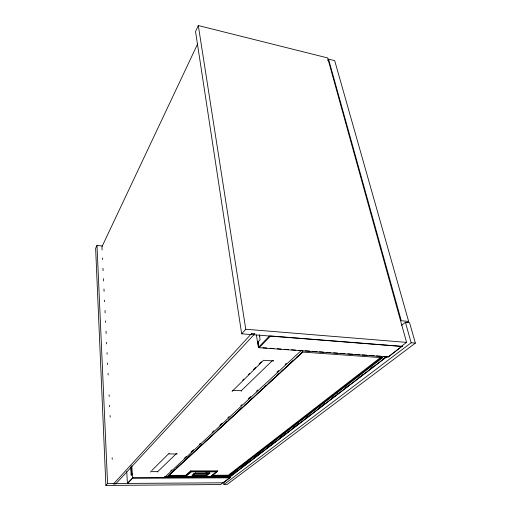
<?xml version="1.0" encoding="UTF-8"?>
<svg xmlns="http://www.w3.org/2000/svg" width="511" height="511" viewBox="0 0 511 511"><rect width="100%" height="100%" fill="white"/><g stroke="black" fill="none" stroke-linecap="round" stroke-linejoin="round"><path stroke-width="0.77" d="M222.917 482.754L220.586 484.537L105.879 485.45L107.572 483.553L223.364 482.799L230.161 477.459L132.93 477.734L127.776 483.47L127.399 483.093L126.741 471.666M229.982 477.357L229.886 477.823L132.847 478.226L132.47 477.849L131.844 465.853M258.777 346.726L258.215 341.655L257.812 342.121L258.643 347.173L259.211 347.716L388.258 356.953L402.432 345.909L402.144 346.356L270.587 335.97L259.211 347.716L258.643 347.173L269.463 335.97M300.992 353.222L302.748 351.6L302.761 352.143L168.362 475.971L168.585 475.377L185.589 475.332L190.686 470.88L217.571 470.874L211.311 476.207L228.8 476.156L382.592 357.738L302.525 352.06L167.723 476.348L186.087 476.29L191.184 471.857L216.721 471.838L217.354 471.461L190.865 471.474L185.768 475.92L168.362 475.971L167.723 476.348M217.571 470.874L211.937 475.843L228.519 475.792L381.545 357.719L382.592 357.738M194.487 473.442L192.091 475.728L206.719 475.684L209.919 473.058L209.235 473.001L206.412 475.319L192.724 475.351L195.458 473.02L192.091 475.728M102.526 246.04L96.994 245.376L95.634 248.327L105.879 485.45M198.306 25.55L195.547 31.541L241.671 333.824L401.301 346.413L406.577 342.383L327.647 57.935L198.306 25.55L245.765 329.244L241.671 333.824M197.604 43.997L101.932 246.794L102.085 249.981M131.072 466.051L131.583 474.297L131.167 475.166L130.695 467.412M402.432 345.909L388.258 356.953L383.589 356.397M327.66 60.451L328.541 59.129L334.692 60.662L408.647 321.432L406.782 322.92M151.748 470.535L169.173 453.244M242.719 380.261L243.849 379.143M248.359 374.659L249.489 373.541M253.437 369.625L255.692 367.383M259.077 364.024L261.338 361.788M232.071 391.432L263.516 360.281L273.698 360.938L272.919 360.638M150.649 472.036L150.617 471.653L157.733 471.647L176.653 453.314L176.691 453.717M232.569 390.334L241.262 390.736L272.274 360.696M170.7 470.976L171.868 469.89M184.126 458.482L186.464 456.31M191.133 451.967L193.471 449.789M199.309 444.359L200.478 443.273M212.154 432.408L213.905 430.779M219.743 425.344L222.081 423.172M227.919 417.736L229.088 416.65M240.764 405.785L241.933 404.699M248.352 398.727L250.69 396.549M256.528 391.119L257.697 390.034M276.962 372.104L278.712 370.475M285.138 364.496L286.307 363.41M387.031 356.569L230.122 476.725L164.28 476.955L164.951 477.019L301.26 350.495M169.173 474.834L171.517 472.675M172.686 471.589L175.03 469.43M176.787 467.808L181.475 463.483M184.988 460.239L192.021 453.755M193.19 452.676L194.365 451.596M196.709 449.431L201.979 444.564M204.911 441.862L207.836 439.16M209.012 438.08L211.937 435.378M217.213 430.511L222.483 425.65M224.827 423.485L227.171 421.326M228.928 419.703L233.616 415.379M237.13 412.134L242.406 407.273M244.75 405.108L246.506 403.486M248.851 401.327L252.364 398.082M257.052 393.757L259.396 391.598M261.153 389.976L262.91 388.354M264.666 386.731L265.841 385.652M268.767 382.95L272.868 379.162M276.968 375.381L279.313 373.222M281.069 371.599L282.832 369.977M288.689 364.573L293.378 360.249M296.891 357.004L298.648 355.381M193.612 473.652L206.112 473.633L207.179 472.752M208.367 472.982L206.24 474.732L192.941 474.764M211.311 476.207L216.721 471.838M401.684 325.296L405.408 322.307L409.573 322.697L415.366 343.105L227.082 484.485L223.971 484.511L223.671 482.135M212.142 475.262L228.347 475.217L380.337 357.649M230.161 476.271L235.858 471.902M242.195 467.041L249.164 461.701M255.5 456.84L261.836 451.986M268.166 447.125L275.135 441.785M280.839 437.41L285.905 433.526M287.176 432.555L288.44 431.578M293.506 427.694L299.21 423.325M306.811 417.493L309.979 415.066M319.484 407.778L325.181 403.403M332.15 398.063L335.951 395.15M337.215 394.173L338.486 393.202M345.455 387.862L349.256 384.943M358.754 377.661L360.025 376.69M361.29 375.713L362.555 374.742M370.794 368.431L373.324 366.483M383.461 358.716L386.629 356.282M164.951 477.019L229.893 476.782L386.75 356.627M223.639 482.441L230.161 477.459M223.971 484.511L411.157 342.76L415.366 343.105M387.849 356.697L388.545 356.512M132.694 473.927L131.167 475.166L131.583 474.297M132.93 477.734L127.399 483.093L127.776 483.47M195.183 473.077L209.919 473.058M169 453.921L177.24 453.998M262.878 347.736L266.857 348.017M270.044 348.247L274.024 348.534M277.205 348.764L281.184 349.045M284.372 349.275L288.351 349.562M291.532 349.786L295.511 350.073M298.699 350.303L302.838 350.61M305.214 350.776L309.966 351.121M312.342 351.287L317.088 351.632M319.464 351.798L323.425 352.085M326.586 352.309L330.547 352.596M333.715 352.82L337.701 353.101M340.837 353.331L344.868 353.612M347.965 353.842L352.711 354.187M355.088 354.353L359.84 354.698M362.21 354.864L366.962 355.209M369.338 355.375L374.084 355.72M376.46 355.886L381.212 356.231M245.765 329.244L406.577 342.383M408.647 321.432L401.282 320.736L328.541 59.129M258.068 342.396L257.812 342.121L260.118 339.706L259.345 335.063M186.087 476.29L185.589 475.332M191.184 471.857L190.686 470.88M206.719 475.684L206.029 472.899M228.8 476.156L228.347 475.217M205.939 473.052L206.112 473.633M405.408 322.307L411.157 342.76M259.55 335.044L259.812 336.615M256.381 334.992L258.413 347.41M241.262 390.736L241.326 391.196M157.733 471.647L157.758 472.03M102.475 257.94L102.551 259.531M102.973 268.288L103.088 270.677M103.478 278.636L103.592 281.024M103.976 288.983L104.091 291.372M104.519 300.129L104.595 301.72M105.017 310.477L105.132 312.866M105.522 320.825L105.598 322.415M106.02 331.173L106.135 333.562M106.563 342.319L106.639 343.909M107.061 352.667L107.138 354.257M107.566 363.014L107.642 364.605M108.064 373.362L108.14 374.959M109.105 394.856L109.182 396.447M109.609 405.204L109.686 406.801M110.108 415.552L110.184 417.148M112.152 457.747L112.228 459.338M96.994 245.376L107.572 483.553M251.776 333.338L113.423 484.013L115.639 484L254.938 333.594L251.776 333.338"/></g></svg>
